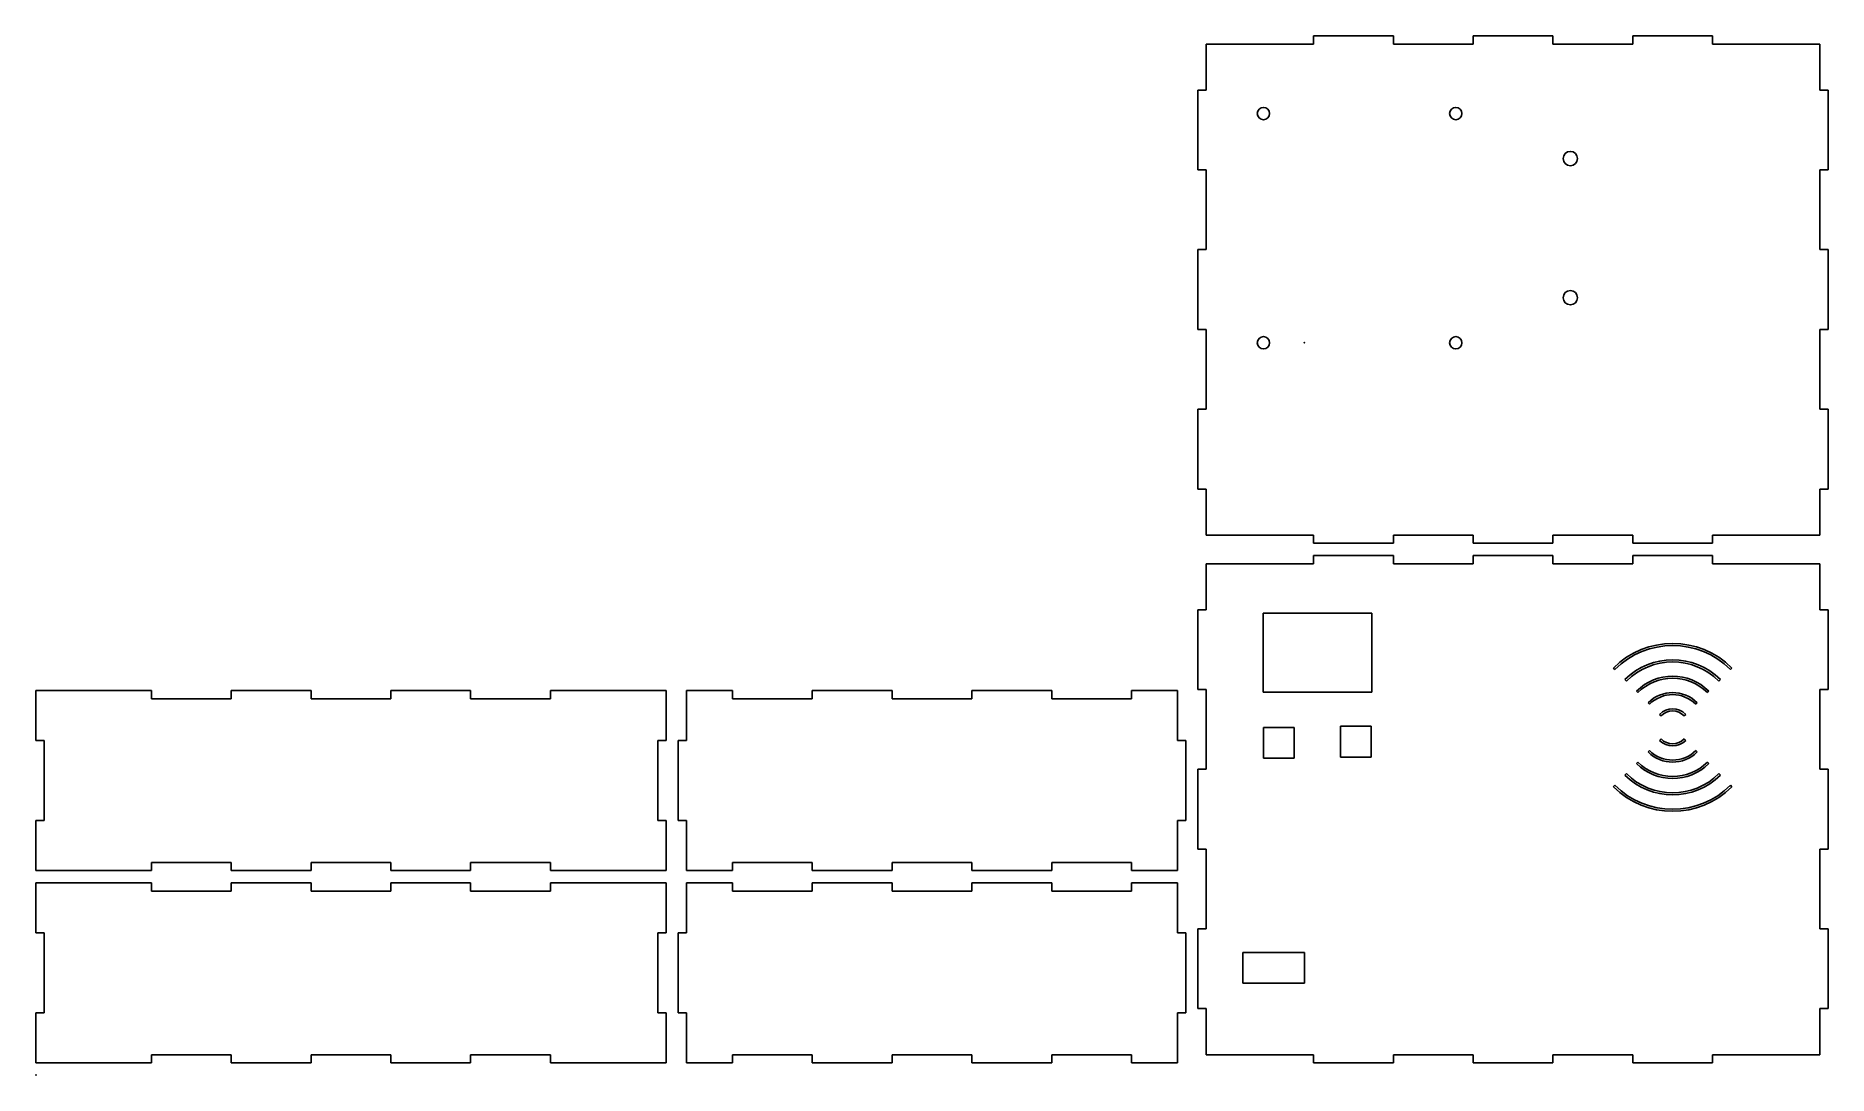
# Model space of a CAD drawing. Header units: centimetres. Extents: x 0 to 43.8, y 0 to 25.4.
import ezdxf

# ---------------------------------------------------------------- set-up
doc = ezdxf.new("R2010")
doc.units = ezdxf.units.CM
doc.header["$MEASUREMENT"] = 0
for name, color, linetype in [('box (5) v5_back_outsideCutPath', 7, 'Continuous'), ('box (5) v5_bottom_outsideCutPath', 7, 'Continuous'), ('box (5) v5_front_outsideCutPath', 7, 'Continuous'), ('box (5) v5_left_outsideCutPath', 7, 'Continuous'), ('box (5) v5_right_outsideCutPath', 7, 'Continuous'), ('box (5) v5_Sketch7', 7, 'Continuous'), ('box (5) v5_top_outsideCutPath', 7, 'Continuous')]:
    doc.layers.add(name, color=color, linetype=linetype)

msp = doc.modelspace()

# ---------------------------------------------------------------- linework, layer by layer
at = {"layer": 'box (5) v5_back_outsideCutPath'}
for p, q in [((0.875, 9.4), (0, 9.4)), ((0, 9.4), (0, 8.175)), ((2.825, 9.4), (0.875, 9.4)), ((2.825, 9.2), (2.825, 9.4)), ((4.775, 9.2), (2.825, 9.2)), ((4.775, 9.4), (4.775, 9.2)), ((6.725, 9.4), (4.775, 9.4)), ((6.725, 9.2), (6.725, 9.4)), ((8.675, 9.2), (6.725, 9.2)), ((10.625, 9.4), (8.675, 9.4)), ((8.675, 9.4), (8.675, 9.2)), ((10.625, 9.2), (10.625, 9.4)), ((12.575, 9.2), (10.625, 9.2)), ((15.4, 9.4), (12.575, 9.4)), ((12.575, 9.4), (12.575, 9.2)), ((15.4, 8.175), (15.4, 9.4)), ((0, 8.175), (0.2, 8.175)), ((0.2, 8.175), (0.2, 6.225)), ((15.2, 8.175), (15.4, 8.175)), ((15.2, 6.225), (15.2, 8.175)), ((0.2, 6.225), (0, 6.225)), ((0, 6.225), (0, 5)), ((15.4, 6.225), (15.2, 6.225)), ((15.4, 5), (15.4, 6.225)), ((0, 5), (2.825, 5)), ((2.825, 5.2), (4.775, 5.2)), ((2.825, 5), (2.825, 5.2)), ((4.775, 5.2), (4.775, 5)), ((4.775, 5), (6.725, 5)), ((6.725, 5.2), (8.675, 5.2)), ((6.725, 5), (6.725, 5.2)), ((8.675, 5.2), (8.675, 5)), ((8.675, 5), (10.625, 5)), ((10.625, 5), (10.625, 5.2)), ((10.625, 5.2), (12.575, 5.2)), ((12.575, 5.2), (12.575, 5)), ((12.575, 5), (14.525, 5)), ((14.525, 5), (15.4, 5))]:
    msp.add_line(p, q, dxfattribs=at)
at = {"layer": 'box (5) v5_bottom_outsideCutPath'}
for p, q in [((29.275, 25.2), (28.6, 25.2)), ((28.6, 25.2), (28.6, 24.075)), ((31.225, 25.2), (29.275, 25.2)), ((33.175, 25.4), (31.225, 25.4)), ((31.225, 25.4), (31.225, 25.2)), ((33.175, 25.2), (33.175, 25.4)), ((35.125, 25.2), (33.175, 25.2)), ((35.125, 25.4), (35.125, 25.2)), ((37.075, 25.4), (35.125, 25.4)), ((37.075, 25.2), (37.075, 25.4)), ((39.025, 25.2), (37.075, 25.2)), ((40.975, 25.4), (39.025, 25.4)), ((39.025, 25.4), (39.025, 25.2)), ((40.975, 25.2), (40.975, 25.4)), ((43.6, 25.2), (40.975, 25.2)), ((43.6, 24.075), (43.6, 25.2)), ((28.4, 24.075), (28.4, 22.125)), ((28.6, 24.075), (28.4, 24.075)), ((43.8, 24.075), (43.6, 24.075)), ((43.8, 22.125), (43.8, 24.075)), ((28.4, 22.125), (28.6, 22.125)), ((28.6, 22.125), (28.6, 20.175)), ((43.6, 22.125), (43.8, 22.125)), ((43.6, 20.175), (43.6, 22.125)), ((28.4, 20.175), (28.4, 18.225)), ((28.6, 20.175), (28.4, 20.175)), ((43.8, 20.175), (43.6, 20.175)), ((43.8, 18.225), (43.8, 20.175)), ((28.4, 18.225), (28.6, 18.225)), ((28.6, 18.225), (28.6, 16.275)), ((43.6, 18.225), (43.8, 18.225)), ((43.6, 16.275), (43.6, 18.225)), ((28.4, 16.275), (28.4, 14.325)), ((28.6, 16.275), (28.4, 16.275)), ((43.8, 16.275), (43.6, 16.275)), ((43.8, 14.325), (43.8, 16.275)), ((28.4, 14.325), (28.6, 14.325)), ((28.6, 14.325), (28.6, 13.2)), ((43.6, 14.325), (43.8, 14.325)), ((43.6, 13.2), (43.6, 14.325)), ((28.6, 13.2), (31.225, 13.2)), ((31.225, 13.2), (31.225, 13)), ((33.175, 13), (33.175, 13.2)), ((33.175, 13.2), (35.125, 13.2)), ((35.125, 13.2), (35.125, 13)), ((37.075, 13.2), (39.025, 13.2)), ((37.075, 13), (37.075, 13.2)), ((39.025, 13.2), (39.025, 13)), ((40.975, 13.2), (42.925, 13.2)), ((40.975, 13), (40.975, 13.2)), ((42.925, 13.2), (43.6, 13.2)), ((31.225, 13), (33.175, 13)), ((35.125, 13), (37.075, 13)), ((39.025, 13), (40.975, 13))]:
    msp.add_line(p, q, dxfattribs=at)
msp.add_point((31, 17.9), dxfattribs=at)
at = {"layer": 'box (5) v5_front_outsideCutPath'}
for p, q in [((0, 4.7), (0, 3.475)), ((0.875, 4.7), (0, 4.7)), ((2.825, 4.7), (0.875, 4.7)), ((2.825, 4.5), (2.825, 4.7)), ((4.775, 4.5), (2.825, 4.5)), ((4.775, 4.7), (4.775, 4.5)), ((6.725, 4.7), (4.775, 4.7)), ((6.725, 4.5), (6.725, 4.7)), ((8.675, 4.5), (6.725, 4.5)), ((10.625, 4.7), (8.675, 4.7)), ((8.675, 4.7), (8.675, 4.5)), ((10.625, 4.5), (10.625, 4.7)), ((12.575, 4.5), (10.625, 4.5)), ((12.575, 4.7), (12.575, 4.5)), ((15.4, 4.7), (12.575, 4.7)), ((15.4, 3.475), (15.4, 4.7)), ((0, 3.475), (0.2, 3.475)), ((0.2, 3.475), (0.2, 1.525)), ((15.2, 1.525), (15.2, 3.475)), ((15.2, 3.475), (15.4, 3.475)), ((0.2, 1.525), (0, 1.525)), ((0, 1.525), (0, 0.3)), ((15.4, 1.525), (15.2, 1.525)), ((15.4, 0.3), (15.4, 1.525)), ((2.825, 0.3), (2.825, 0.5)), ((2.825, 0.5), (4.775, 0.5)), ((4.775, 0.5), (4.775, 0.3)), ((6.725, 0.5), (8.675, 0.5)), ((6.725, 0.3), (6.725, 0.5)), ((8.675, 0.5), (8.675, 0.3)), ((10.625, 0.3), (10.625, 0.5)), ((10.625, 0.5), (12.575, 0.5)), ((12.575, 0.5), (12.575, 0.3)), ((0, 0.3), (2.825, 0.3)), ((4.775, 0.3), (6.725, 0.3)), ((8.675, 0.3), (10.625, 0.3)), ((12.575, 0.3), (14.525, 0.3)), ((14.525, 0.3), (15.4, 0.3))]:
    msp.add_line(p, q, dxfattribs=at)
at = {"layer": 'box (5) v5_left_outsideCutPath'}
for p, q in [((17.025, 4.7), (15.9, 4.7)), ((15.9, 4.7), (15.9, 3.475)), ((17.025, 4.5), (17.025, 4.7)), ((18.975, 4.5), (17.025, 4.5)), ((20.925, 4.7), (18.975, 4.7)), ((18.975, 4.7), (18.975, 4.5)), ((20.925, 4.5), (20.925, 4.7)), ((22.875, 4.5), (20.925, 4.5)), ((22.875, 4.7), (22.875, 4.5)), ((24.825, 4.7), (22.875, 4.7)), ((24.825, 4.5), (24.825, 4.7)), ((26.775, 4.5), (24.825, 4.5)), ((26.775, 4.7), (26.775, 4.5)), ((27.9, 4.7), (26.775, 4.7)), ((27.9, 3.475), (27.9, 4.7)), ((15.7, 3.475), (15.7, 1.525)), ((15.9, 3.475), (15.7, 3.475)), ((28.1, 3.475), (27.9, 3.475)), ((28.1, 1.525), (28.1, 3.475)), ((15.7, 1.525), (15.9, 1.525)), ((15.9, 1.525), (15.9, 0.3)), ((27.9, 1.525), (28.1, 1.525)), ((27.9, 0.3), (27.9, 1.525)), ((17.025, 0.3), (17.025, 0.5)), ((17.025, 0.5), (18.975, 0.5)), ((18.975, 0.5), (18.975, 0.3)), ((20.925, 0.5), (22.875, 0.5)), ((20.925, 0.3), (20.925, 0.5)), ((22.875, 0.5), (22.875, 0.3)), ((24.825, 0.3), (24.825, 0.5)), ((24.825, 0.5), (26.775, 0.5)), ((26.775, 0.5), (26.775, 0.3)), ((15.9, 0.3), (17.025, 0.3)), ((18.975, 0.3), (20.925, 0.3)), ((22.875, 0.3), (24.825, 0.3)), ((26.775, 0.3), (27.9, 0.3))]:
    msp.add_line(p, q, dxfattribs=at)
at = {"layer": 'box (5) v5_right_outsideCutPath'}
for p, q in [((15.9, 9.4), (15.9, 8.175)), ((17.025, 9.4), (15.9, 9.4)), ((17.025, 9.2), (17.025, 9.4)), ((18.975, 9.2), (17.025, 9.2)), ((18.975, 9.4), (18.975, 9.2)), ((20.925, 9.4), (18.975, 9.4)), ((20.925, 9.2), (20.925, 9.4)), ((22.875, 9.2), (20.925, 9.2)), ((24.825, 9.4), (22.875, 9.4)), ((22.875, 9.4), (22.875, 9.2)), ((24.825, 9.2), (24.825, 9.4)), ((26.775, 9.2), (24.825, 9.2)), ((27.9, 9.4), (26.775, 9.4)), ((26.775, 9.4), (26.775, 9.2)), ((27.9, 8.175), (27.9, 9.4)), ((15.7, 8.175), (15.7, 6.225)), ((15.9, 8.175), (15.7, 8.175)), ((28.1, 8.175), (27.9, 8.175)), ((28.1, 6.225), (28.1, 8.175)), ((15.7, 6.225), (15.9, 6.225)), ((15.9, 6.225), (15.9, 5)), ((27.9, 6.225), (28.1, 6.225)), ((27.9, 5), (27.9, 6.225)), ((15.9, 5), (17.025, 5)), ((17.025, 5), (17.025, 5.2)), ((17.025, 5.2), (18.975, 5.2)), ((18.975, 5.2), (18.975, 5)), ((18.975, 5), (20.925, 5)), ((20.925, 5), (20.925, 5.2)), ((20.925, 5.2), (22.875, 5.2)), ((22.875, 5.2), (22.875, 5)), ((22.875, 5), (24.825, 5)), ((24.825, 5), (24.825, 5.2)), ((24.825, 5.2), (26.775, 5.2)), ((26.775, 5.2), (26.775, 5)), ((26.775, 5), (27.9, 5))]:
    msp.add_line(p, q, dxfattribs=at)
at = {"layer": 'box (5) v5_Sketch7'}
for p, q in [((29.997, 9.358), (29.997, 11.288)), ((29.997, 11.288), (32.647, 11.288)), ((32.647, 11.288), (32.647, 9.358)), ((38.55, 9.95), (38.586, 9.914)), ((38.833, 9.667), (38.869, 9.631)), ((41.167, 9.667), (41.131, 9.631)), ((41.45, 9.95), (41.414, 9.914)), ((32.647, 9.358), (29.997, 9.358)), ((39.116, 9.384), (39.151, 9.349)), ((40.884, 9.384), (40.849, 9.349)), ((39.399, 9.101), (39.434, 9.066)), ((39.682, 8.818), (39.717, 8.783)), ((40.318, 8.818), (40.283, 8.783)), ((40.601, 9.101), (40.566, 9.066)), ((30, 7.75), (30, 8.5)), ((30, 8.5), (30.75, 8.5)), ((30.75, 8.5), (30.75, 7.75)), ((31.88, 8.525), (31.88, 7.775)), ((32.63, 8.525), (31.88, 8.525)), ((32.63, 7.775), (32.63, 8.525)), ((39.399, 7.899), (39.434, 7.934)), ((39.682, 8.182), (39.717, 8.217)), ((40.283, 8.217), (40.318, 8.182)), ((40.566, 7.934), (40.601, 7.899)), ((30.75, 7.75), (30, 7.75)), ((31.88, 7.775), (32.63, 7.775)), ((39.116, 7.616), (39.151, 7.651)), ((40.849, 7.651), (40.884, 7.616)), ((38.55, 7.05), (38.586, 7.086)), ((38.833, 7.333), (38.869, 7.369)), ((41.131, 7.369), (41.167, 7.333)), ((41.414, 7.086), (41.45, 7.05)), ((29.5, 3), (31, 3)), ((29.5, 2.25), (29.5, 3)), ((31, 3), (31, 2.25)), ((31, 2.25), (29.5, 2.25))]:
    msp.add_line(p, q, dxfattribs=at)
for centre, radius in [((30, 23.5), 0.15), ((34.7, 23.5), 0.15), ((37.5, 22.4), 0.175), ((37.5, 19), 0.175), ((30, 17.9), 0.15), ((34.7, 17.9), 0.15)]:
    msp.add_circle(centre, radius, dxfattribs=at)
for radius, start, end in [(2.05, 45, 135), (2, 45, 135), (1.65, 45, 135), (1.6, 45, 135), (1.25, 45, 135), (1.2, 45, 135), (0.85, 45, 135), (0.8, 45, 135), (0.45, 45, 135), (0.4, 45, 135), (0.85, 225, 315), (0.8, 225, 315), (0.45, 225, 315), (0.4, 225, 315), (1.25, 225, 315), (1.2, 225, 315), (2.05, 225, 315), (2, 225, 315), (1.65, 225, 315), (1.6, 225, 315)]:
    msp.add_arc((40, 8.5), radius, start, end, dxfattribs=at)
msp.add_point((0, 0), dxfattribs=at)
at = {"layer": 'box (5) v5_top_outsideCutPath'}
for p, q in [((29.275, 12.5), (28.6, 12.5)), ((28.6, 12.5), (28.6, 11.375)), ((31.225, 12.5), (29.275, 12.5)), ((33.175, 12.7), (31.225, 12.7)), ((31.225, 12.7), (31.225, 12.5)), ((33.175, 12.5), (33.175, 12.7)), ((35.125, 12.5), (33.175, 12.5)), ((35.125, 12.7), (35.125, 12.5)), ((37.075, 12.7), (35.125, 12.7)), ((37.075, 12.5), (37.075, 12.7)), ((39.025, 12.5), (37.075, 12.5)), ((39.025, 12.7), (39.025, 12.5)), ((40.975, 12.7), (39.025, 12.7)), ((40.975, 12.5), (40.975, 12.7)), ((43.6, 12.5), (40.975, 12.5)), ((43.6, 11.375), (43.6, 12.5)), ((28.4, 11.375), (28.4, 9.425)), ((28.6, 11.375), (28.4, 11.375)), ((43.8, 11.375), (43.6, 11.375)), ((43.8, 9.425), (43.8, 11.375)), ((28.4, 9.425), (28.6, 9.425)), ((28.6, 9.425), (28.6, 7.475)), ((43.6, 7.475), (43.6, 9.425)), ((43.6, 9.425), (43.8, 9.425)), ((28.6, 7.475), (28.4, 7.475)), ((28.4, 7.475), (28.4, 5.525)), ((43.8, 7.475), (43.6, 7.475)), ((43.8, 5.525), (43.8, 7.475)), ((28.4, 5.525), (28.6, 5.525)), ((28.6, 5.525), (28.6, 3.575)), ((43.6, 3.575), (43.6, 5.525)), ((43.6, 5.525), (43.8, 5.525)), ((28.6, 3.575), (28.4, 3.575)), ((28.4, 3.575), (28.4, 1.625)), ((43.8, 3.575), (43.6, 3.575)), ((43.8, 1.625), (43.8, 3.575)), ((28.4, 1.625), (28.6, 1.625)), ((28.6, 1.625), (28.6, 0.5)), ((43.6, 1.625), (43.8, 1.625)), ((43.6, 0.5), (43.6, 1.625)), ((28.6, 0.5), (31.225, 0.5)), ((31.225, 0.5), (31.225, 0.3)), ((33.175, 0.3), (33.175, 0.5)), ((33.175, 0.5), (35.125, 0.5)), ((35.125, 0.5), (35.125, 0.3)), ((37.075, 0.5), (39.025, 0.5)), ((37.075, 0.3), (37.075, 0.5)), ((39.025, 0.5), (39.025, 0.3)), ((40.975, 0.3), (40.975, 0.5)), ((40.975, 0.5), (42.925, 0.5)), ((42.925, 0.5), (43.6, 0.5)), ((31.225, 0.3), (33.175, 0.3)), ((35.125, 0.3), (37.075, 0.3)), ((39.025, 0.3), (40.975, 0.3))]:
    msp.add_line(p, q, dxfattribs=at)

doc.saveas('drawing.dxf')
